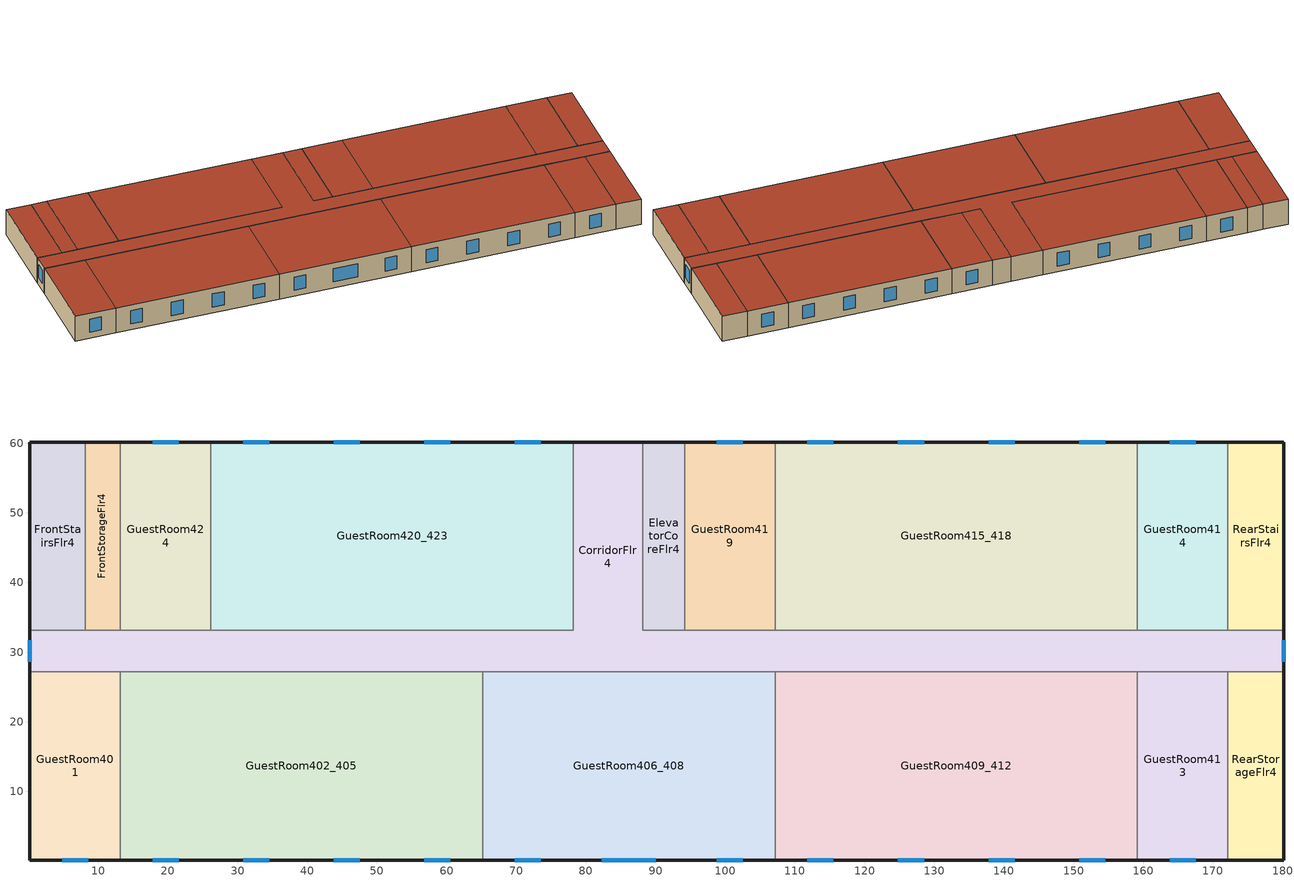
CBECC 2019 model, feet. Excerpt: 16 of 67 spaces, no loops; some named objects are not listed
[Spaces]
CorridorFlr4
 floor to CorridorFlr3 (NACM_Interior Floor): 88.16,60.16 88.16,33.16 180.16,33.16 180.16,27.16 0.16,27.16 0.16,33.16 78.16,33.16 78.16,60.16 z29
 wall outside (Base_CZ12-NonresMetalFrameWallU062): 0.16,33.16 0.16,27.16 / 180.16,27.16 180.16,33.16 / 88.16,60.16 78.16,60.16 z29:38
 wall to RearStairsFlr4 (NACM_Interior Wall): 180.16,33.16 172.16,33.16 z29:38
 wall to GuestRoom420_423 (NACM_Interior Wall): 78.16,60.16 78.16,33.16 26.16,33.16 z29:38
 wall to GuestRoom424 (NACM_Interior Wall): 26.16,33.16 13.16,33.16 z29:38
 wall to FrontStorageFlr4 (NACM_Interior Wall): 13.16,33.16 8.16,33.16 z29:38
 wall to FrontStairsFlr4 (NACM_Interior Wall): 8.16,33.16 0.16,33.16 z29:38
 wall to GuestRoom401 (NACM_Interior Wall): 0.16,27.16 13.16,27.16 z29:38
 wall to GuestRoom402_405 (NACM_Interior Wall): 13.16,27.16 65.16,27.16 z29:38
 wall to GuestRoom406_408 (NACM_Interior Wall): 65.16,27.16 107.16,27.16 z29:38
 wall to GuestRoom409_412 (NACM_Interior Wall): 107.16,27.16 159.16,27.16 z29:38
 wall to GuestRoom413 (NACM_Interior Wall): 159.16,27.16 172.16,27.16 z29:38
 wall to RearStorageFlr4 (NACM_Interior Wall): 172.16,27.16 180.16,27.16 z29:38
 wall to GuestRoom414 (NACM_Interior Wall): 172.16,33.16 159.16,33.16 z29:38
 wall to GuestRoom415_418 (NACM_Interior Wall): 159.16,33.16 107.16,33.16 z29:38
 wall to GuestRoom419 (NACM_Interior Wall): 107.16,33.16 94.16,33.16 z29:38
 wall to ElevatorCoreFlr4 (NACM_Interior Wall): 94.16,33.16 88.16,33.16 88.16,60.16 z29:38
 window (Base_AllCZ_FixedWinU36_NRes): 0.16,31.68 0.16,28.65 / 180.16,28.65 180.16,31.68 z31.76:36.41
 roof outside (Base_CZ12-FlatNonresWoodFramingAndOtherRoofU034): 180.16,27.16 180.16,33.16 88.16,33.16 88.16,60.16 78.16,60.16 78.16,33.16 0.16,33.16 0.16,27.16 z38
RearStairsFlr4
 floor to RearStairsFlr3 (NACM_Interior Floor): 180.16,60.16 180.16,33.16 172.16,33.16 172.16,60.16 z29
 wall outside (Base_CZ12-NonresMetalFrameWallU062): 180.16,33.16 180.16,60.16 172.16,60.16 z29:38
 wall to GuestRoom414 (NACM_Interior Wall): 172.16,60.16 172.16,33.16 z29:38
 roof outside (Base_CZ12-FlatNonresWoodFramingAndOtherRoofU034): 180.16,33.16 180.16,60.16 172.16,60.16 172.16,33.16 z38
GuestRoom420_423
 floor to GuestRoom320_323 (NACM_Interior Floor): 78.16,60.16 78.16,33.16 26.16,33.16 26.16,60.16 z29
 wall outside (Base_CZ12-ResMetalFrameWallU069): 78.16,60.16 26.16,60.16 z29:38
 wall to GuestRoom424 (NACM_Interior Wall): 26.16,60.16 26.16,33.16 z29:38
 window (Base_AllCZ_FixedWinU36_Res): 73.53,60.16 69.79,60.16 / 60.53,60.16 56.79,60.16 / 47.53,60.16 43.79,60.16 / 34.53,60.16 30.79,60.16 z31.13:35.87
 roof outside (Base_CZ12-FlatResWoodFramingAndOtherRoofU028): 78.16,33.16 78.16,60.16 26.16,60.16 26.16,33.16 z38
GuestRoom424
 floor to GuestRoom324 (NACM_Interior Floor): 26.16,60.16 26.16,33.16 13.16,33.16 13.16,60.16 z29
 wall outside (Base_CZ12-ResMetalFrameWallU069): 26.16,60.16 13.16,60.16 z29:38
 wall to FrontStorageFlr4 (NACM_Interior Wall): 13.16,60.16 13.16,33.16 z29:38
 window (Base_AllCZ_FixedWinU36_Res): 21.53,60.16 17.79,60.16 z31.13:35.87
 roof outside (Base_CZ12-FlatResWoodFramingAndOtherRoofU028): 26.16,33.16 26.16,60.16 13.16,60.16 13.16,33.16 z38
FrontStorageFlr4
 floor to FrontStorageFlr3 (NACM_Interior Floor): 13.16,60.16 13.16,33.16 8.16,33.16 8.16,60.16 z29
 wall outside (Base_CZ12-NonresMetalFrameWallU062): 13.16,60.16 8.16,60.16 z29:38
 wall to FrontStairsFlr4 (NACM_Interior Wall): 8.16,60.16 8.16,33.16 z29:38
 roof outside (Base_CZ12-FlatNonresWoodFramingAndOtherRoofU034): 13.16,33.16 13.16,60.16 8.16,60.16 8.16,33.16 z38
FrontStairsFlr4
 floor to FrontStairsFlr3 (NACM_Interior Floor): 8.16,60.16 8.16,33.16 0.16,33.16 0.16,60.16 z29
 wall outside (Base_CZ12-NonresMetalFrameWallU062): 8.16,60.16 0.16,60.16 0.16,33.16 z29:38
 roof outside (Base_CZ12-FlatNonresWoodFramingAndOtherRoofU034): 8.16,33.16 8.16,60.16 0.16,60.16 0.16,33.16 z38
GuestRoom401
 floor to GuestRoom301 (NACM_Interior Floor): 13.16,27.16 13.16,0.16 0.16,0.16 0.16,27.16 z29
 wall outside (Base_CZ12-ResMetalFrameWallU069): 0.16,27.16 0.16,0.16 13.16,0.16 z29:38
 wall to GuestRoom402_405 (NACM_Interior Wall): 13.16,0.16 13.16,27.16 z29:38
 window (Base_AllCZ_FixedWinU36_Res): 4.79,0.16 8.53,0.16 z31.13:35.87
 roof outside (Base_CZ12-FlatResWoodFramingAndOtherRoofU028): 13.16,0.16 13.16,27.16 0.16,27.16 0.16,0.16 z38
GuestRoom402_405
 floor to GuestRoom302_305 (NACM_Interior Floor): 65.16,27.16 65.16,0.16 13.16,0.16 13.16,27.16 z29
 wall outside (Base_CZ12-ResMetalFrameWallU069): 13.16,0.16 65.16,0.16 z29:38
 wall to GuestRoom406_408 (NACM_Interior Wall): 65.16,0.16 65.16,27.16 z29:38
 window (Base_AllCZ_FixedWinU36_Res): 17.79,0.16 21.53,0.16 / 30.79,0.16 34.53,0.16 / 43.79,0.16 47.53,0.16 / 56.79,0.16 60.53,0.16 z31.13:35.87
 roof outside (Base_CZ12-FlatResWoodFramingAndOtherRoofU028): 65.16,0.16 65.16,27.16 13.16,27.16 13.16,0.16 z38
GuestRoom406_408
 floor to GuestRoom306_308 (NACM_Interior Floor): 107.16,27.16 107.16,0.16 65.16,0.16 65.16,27.16 z29
 wall outside (Base_CZ12-ResMetalFrameWallU069): 65.16,0.16 107.16,0.16 z29:38
 wall to GuestRoom409_412 (NACM_Interior Wall): 107.16,0.16 107.16,27.16 z29:38
 window (Base_AllCZ_FixedWinU36_Res): 69.79,0.16 73.53,0.16 / 98.79,0.16 102.53,0.16 / 82.29,0.16 90.03,0.16 z31.13:35.87
 roof outside (Base_CZ12-FlatResWoodFramingAndOtherRoofU028): 107.16,0.16 107.16,27.16 65.16,27.16 65.16,0.16 z38
GuestRoom409_412
 floor to GuestRoom309_312 (NACM_Interior Floor): 159.16,27.16 159.16,0.16 107.16,0.16 107.16,27.16 z29
 wall outside (Base_CZ12-ResMetalFrameWallU069): 107.16,0.16 159.16,0.16 z29:38
 wall to GuestRoom413 (NACM_Interior Wall): 159.16,0.16 159.16,27.16 z29:38
 window (Base_AllCZ_FixedWinU36_Res): 111.79,0.16 115.53,0.16 / 124.79,0.16 128.53,0.16 / 137.79,0.16 141.53,0.16 / 150.79,0.16 154.53,0.16 z31.13:35.87
 roof outside (Base_CZ12-FlatResWoodFramingAndOtherRoofU028): 159.16,0.16 159.16,27.16 107.16,27.16 107.16,0.16 z38
GuestRoom413
 floor to GuestRoom313 (NACM_Interior Floor): 172.16,27.16 172.16,0.16 159.16,0.16 159.16,27.16 z29
 wall outside (Base_CZ12-ResMetalFrameWallU069): 159.16,0.16 172.16,0.16 z29:38
 wall to RearStorageFlr4 (NACM_Interior Wall): 172.16,0.16 172.16,27.16 z29:38
 window (Base_AllCZ_FixedWinU36_Res): 163.79,0.16 167.53,0.16 z31.13:35.87
 roof outside (Base_CZ12-FlatResWoodFramingAndOtherRoofU028): 172.16,0.16 172.16,27.16 159.16,27.16 159.16,0.16 z38
RearStorageFlr4
 floor to RearStorageFlr3 (NACM_Interior Floor): 180.16,27.16 180.16,0.16 172.16,0.16 172.16,27.16 z29
 wall outside (Base_CZ12-NonresMetalFrameWallU062): 172.16,0.16 180.16,0.16 180.16,27.16 z29:38
 roof outside (Base_CZ12-FlatNonresWoodFramingAndOtherRoofU034): 180.16,0.16 180.16,27.16 172.16,27.16 172.16,0.16 z38
GuestRoom414
 floor to GuestRoom314 (NACM_Interior Floor): 172.16,60.16 172.16,33.16 159.16,33.16 159.16,60.16 z29
 wall outside (Base_CZ12-ResMetalFrameWallU069): 172.16,60.16 159.16,60.16 z29:38
 wall to GuestRoom415_418 (NACM_Interior Wall): 159.16,60.16 159.16,33.16 z29:38
 window (Base_AllCZ_FixedWinU36_Res): 167.53,60.16 163.79,60.16 z31.13:35.87
 roof outside (Base_CZ12-FlatResWoodFramingAndOtherRoofU028): 172.16,33.16 172.16,60.16 159.16,60.16 159.16,33.16 z38
GuestRoom415_418
 floor to GuestRoom315_318 (NACM_Interior Floor): 159.16,60.16 159.16,33.16 107.16,33.16 107.16,60.16 z29
 wall outside (Base_CZ12-ResMetalFrameWallU069): 159.16,60.16 107.16,60.16 z29:38
 wall to GuestRoom419 (NACM_Interior Wall): 107.16,60.16 107.16,33.16 z29:38
 window (Base_AllCZ_FixedWinU36_Res): 154.53,60.16 150.79,60.16 / 141.53,60.16 137.79,60.16 / 128.53,60.16 124.79,60.16 / 115.53,60.16 111.79,60.16 z31.13:35.87
 roof outside (Base_CZ12-FlatResWoodFramingAndOtherRoofU028): 159.16,33.16 159.16,60.16 107.16,60.16 107.16,33.16 z38
GuestRoom419
 floor to GuestRoom319 (NACM_Interior Floor): 107.16,60.16 107.16,33.16 94.16,33.16 94.16,60.16 z29
 wall outside (Base_CZ12-ResMetalFrameWallU069): 107.16,60.16 94.16,60.16 z29:38
 wall to ElevatorCoreFlr4 (NACM_Interior Wall): 94.16,60.16 94.16,33.16 z29:38
 window (Base_AllCZ_FixedWinU36_Res): 102.53,60.16 98.79,60.16 z31.13:35.87
 roof outside (Base_CZ12-FlatResWoodFramingAndOtherRoofU028): 107.16,33.16 107.16,60.16 94.16,60.16 94.16,33.16 z38
ElevatorCoreFlr4
 floor to ElevatorCoreFlr3 (NACM_Dropped Ceiling): 94.16,60.16 94.16,33.16 88.16,33.16 88.16,60.16 z29
 wall outside (Base_CZ12-NonresMetalFrameWallU062): 94.16,60.16 88.16,60.16 z29:38
 roof outside (Base_CZ12-FlatNonresWoodFramingAndOtherRoofU034): 94.16,33.16 94.16,60.16 88.16,60.16 88.16,33.16 z38
[Proj]
070012-HotSml-CECStd19: ZipCode=95814; DebugScreen=1
[Bldg]
Hotel Small: TotStoryCnt=4; AboveGrdStoryCnt=4; HotelMotelGuestRmCnt=77
[ConsAssm]
Base_CZ12-NonresMetalFrameWallU062: CompatibleSurfType=ExteriorWall; MatRef[1]=Stucco - 7/8 in.; MatRef[2]=Compliance Insulation R13.99; MatRef[3]=Air - Metal Wall Framing - 16 or 24 in. OC; MatRef[4]=Gypsum Board - 1/2 in.
Base_CZ12-ResMetalFrameWallU069: CompatibleSurfType=ExteriorWall; MatRef[1]=Stucco - 7/8 in.; MatRef[2]=Compliance Insulation R10.06; MatRef[3]=Compliance Insulation R2.00; MatRef[4]=Compliance Insulation R0.20; MatRef[5]=Compliance Insulation R0.10; MatRef[6]=Air - Metal Wall Framing - 16 or 24 in. OC; MatRef[7]=Gypsum Board - 1/2 in.
NACM_Interior Wall: CompatibleSurfType=InteriorWall; MatRef[1]=Gypsum Board - 5/8 in.; MatRef[2]=Air - Metal Wall Framing - 16 or 24 in. OC; MatRef[3]=Gypsum Board - 5/8 in.
Base_CZ12-FlatNonresWoodFramingAndOtherRoofU034: CompatibleSurfType=Roof; MatRef[1]=Metal Standing Seam - 1/16 in.; MatRef[2]=Compliance Insulation R28.63; CRRCInitialRefl=0.63; CRRCAgedRefl=0.63; CRRCInitialEmit=0.85; CRRCAgedEmit=0.85; CRRCProdID=XXXX-XXXX
Base_CZ12-FlatResWoodFramingAndOtherRoofU028: CompatibleSurfType=Roof; MatRef[1]=Metal Standing Seam - 1/16 in.; MatRef[2]=Compliance Insulation R34.93; CRRCInitialRefl=0.08; CRRCAgedRefl=0.08; CRRCInitialEmit=0.85; CRRCAgedEmit=0.85; CRRCProdID=XXXX-XXXX
NACM_Interior Floor: CompatibleSurfType=InteriorFloor; MatRef[1]=Metal Deck - 1/16 in.; MatRef[2]=Concrete - 140 lb/ft3 - 4 in.; MatRef[3]=Carpet - 3/4 in.
NACM_Dropped Ceiling: CompatibleSurfType=InteriorFloor; MatRef[1]=Acoustic Tile - 3/4 in.
[Mat]
Name | CodeCat | CodeItem
Stucco - 7/8 in. | Plastering Materials | Stucco - 7/8 in.
Compliance Insulation R13.99 | Insulation Board | Compliance Insulation R13.99
Air - Metal Wall Framing - 16 or 24 in. OC | Air | Air - Metal Wall Framing - 16 or 24 in. OC
Gypsum Board - 1/2 in. | Bldg Board and Siding | Gypsum Board - 1/2 in.
Compliance Insulation R10.06 | Insulation Board | Compliance Insulation R10.06
Gypsum Board - 5/8 in. | Bldg Board and Siding | Gypsum Board - 5/8 in.
Compliance Insulation R28.63 | Insulation Board | Compliance Insulation R28.63
Metal Standing Seam - 1/16 in. | Roofing | Metal Standing Seam - 1/16 in.
Compliance Insulation R34.93 | Insulation Board | Compliance Insulation R34.93
Carpet - 3/4 in. | Finish Materials | Carpet - 3/4 in.
Concrete - 140 lb/ft3 - 4 in. | Concrete | Concrete - 140 lb/ft3 - 4 in.
Metal Deck - 1/16 in. | Bldg Board and Siding | Metal Deck - 1/16 in.
Acoustic Tile - 3/4 in. | Finish Materials | Acoustic Tile - 3/4 in.
Compliance Insulation R2.00 | Insulation Board | Compliance Insulation R2.00
Compliance Insulation R0.20 | Insulation Board | Compliance Insulation R0.20
Compliance Insulation R0.10 | Insulation Board | Compliance Insulation R0.10
[FenCons] FenType=VerticalFenestration; FenProdType=FixedWindow; AssmContext=Manufactured; CertificationMthd=NFRCRated; SHGC=0.25; UFactor=0.36; VT=0.42
Base_AllCZ_FixedWinU36_NRes; Base_AllCZ_FixedWinU36_Res
[Story]
Building Story 4
[Spc] Story=Building Story 4
Name | ThrmlZnRef | Vol | SpcFuncDefaultsRef | OccSensorCtrl | CondgType | SpcFunc | ResDHWSysRef | GuestRmResSpcDHWFeaturesRef | HotelMotelGuestRmCnt
CorridorFlr4 | CorridorFlr4 Thermal Zone | 12150.1 | Corridor/Stairwells/Support | 1
ElevatorCoreFlr4 | CorridorFlr4 Thermal Zone | 1458 |  |  | IndirectlyConditioned | Unoccupied-Exclude from Gross Floor Area
FrontStairsFlr4 | FrontStairsFlr4 Thermal Zone | 1944 | Corridor/Stairwells/Support | 1
FrontStorageFlr4 | FrontStorageFlr4 Thermal Zone | 1215 | Corridor/Stairwells/Support | 1
GuestRoom401 | GuestRoom401 Thermal Zone | 3159.23 | Hotel Guest Room |  |  |  | GuestRm DHW Sys | GuestRoom401 gstrm
GuestRoom402_405 | GuestRoom402_405 Thermal Zone | 12636.9 | Hotel Guest Room |  |  |  | GuestRm DHW Sys | GuestRoom402_405 gstrm | 4
GuestRoom406_408 | GuestRoom406_408 Thermal Zone | 10206.7 | Hotel Guest Room |  |  |  | GuestRm DHW Sys | GuestRoom406_408 gstrm | 3
GuestRoom409_412 | GuestRoom409_412 Thermal Zone | 12636.9 | Hotel Guest Room |  |  |  | GuestRm DHW Sys | GuestRoom409_412 gstrm | 4
GuestRoom413 | GuestRoom413 Thermal Zone | 3159.23 | Hotel Guest Room |  |  |  | GuestRm DHW Sys | GuestRoom413 gstrm
GuestRoom414 | GuestRoom414 Thermal Zone | 3159 | Hotel Guest Room |  |  |  | GuestRm DHW Sys | GuestRoom414 gstrm
GuestRoom415_418 | GuestRoom415_418 Thermal Zone | 12636 | Hotel Guest Room |  |  |  | GuestRm DHW Sys | GuestRoom415_418 gstrm | 4
GuestRoom419 | GuestRoom419 Thermal Zone | 3159 | Hotel Guest Room |  |  |  | GuestRm DHW Sys | GuestRoom419 gstrm
GuestRoom420_423 | GuestRoom420_423 Thermal Zone | 12636 | Hotel Guest Room |  |  |  | GuestRm DHW Sys | GuestRoom420_423 gstrm | 4
GuestRoom424 | GuestRoom424 Thermal Zone | 3159 | Hotel Guest Room |  |  |  | GuestRm DHW Sys | GuestRoom424 gstrm
RearStairsFlr4 | RearStairsFlr4 Thermal Zone | 1944.48 | Corridor/Stairwells/Support | 1
RearStorageFlr4 | RearStorageFlr4 Thermal Zone | 1944.62 | Corridor/Stairwells/Support | 1
[ThrmlZn] Type=Conditioned
Name | PriAirCondgSysRef[1] | VentSysRef | HVACZnCnt
CorridorFlr4 Thermal Zone; FrontStairsFlr4 Thermal Zone; FrontStorageFlr4 Thermal Zone; RearStairsFlr4 Thermal Zone; RearStorageFlr4 Thermal Zone | BaseAirSys5-4
GuestRoom401 Thermal Zone | GuestRoom401_SZAC | GuestRoom401-Exh ZnSys
GuestRoom402_405 Thermal Zone | GuestRoom402_405_SZAC | GuestRoom402_405-Exh ZnSys | 4
GuestRoom406_408 Thermal Zone | GuestRoom406_408_SZAC | GuestRoom406_408-Exh ZnSys | 3
GuestRoom409_412 Thermal Zone | GuestRoom409_412_SZAC | GuestRoom409_412-Exh ZnSys | 4
GuestRoom413 Thermal Zone | GuestRoom413_SZAC | GuestRoom413-Exh ZnSys
GuestRoom414 Thermal Zone | GuestRoom414_SZAC | GuestRoom414-Exh ZnSys
GuestRoom415_418 Thermal Zone | GuestRoom415_418_SZAC | GuestRoom415_418-Exh ZnSys | 4
GuestRoom419 Thermal Zone | GuestRoom419_SZAC | GuestRoom419-Exh ZnSys
GuestRoom420_423 Thermal Zone | GuestRoom420_423_SZAC | GuestRoom420_423-Exh ZnSys | 4
GuestRoom424 Thermal Zone | GuestRoom424_SZAC | GuestRoom424-Exh ZnSys
[SpcFuncDefaults]
Name | SpcFunc | SHWFluidSegRef
Hotel Guest Room | Hotel/Motel Guest Room
Corridor/Stairwells/Support | Corridor Area | SHWSupplyElec
